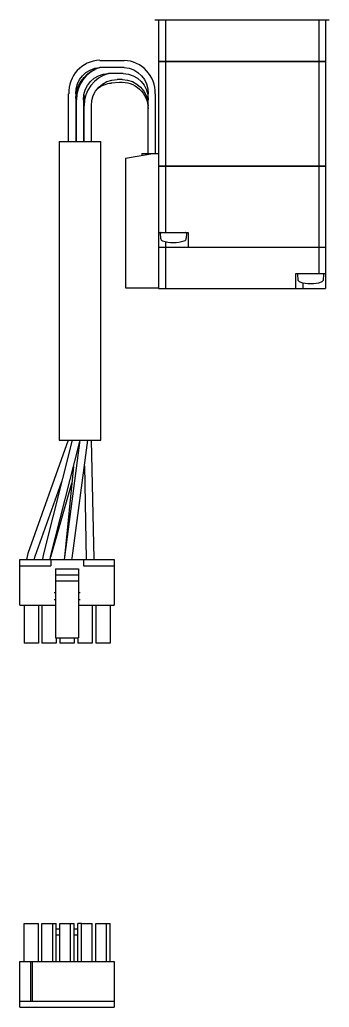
# Model space of a CAD drawing. Extents: x 0 to 1223, y -8 to 941.
# Drawn here: x 510.8 to 562.7, y 577.9 to 743.3 of the extents above; entities that cross this region are included whole.
import ezdxf

# ---------------------------------------------------------------- set-up
doc = ezdxf.new("R2010")
doc.units = 0
doc.header["$LTSCALE"] = 0.5
doc.layers.add('MSM_CONTINUOUS', color=7, linetype='CONTINUOUS')

msp = doc.modelspace()

# ---------------------------------------------------------------- linework, layer by layer
at = {"layer": 'MSM_CONTINUOUS'}
for p, q in [((533.47, 743.29), (562.71, 743.29)), ((534.09, 743.29), (534.09, 736.3)), ((535.25, 743.29), (535.25, 736.3)), ((560.94, 743.29), (560.94, 736.3)), ((562.09, 743.29), (562.09, 736.3)), ((524.24, 736.49), (528.34, 736.49)), ((534.09, 736.3), (562.09, 736.3)), ((534.09, 736.29), (534.09, 698.29)), ((562.09, 736.29), (534.09, 736.29)), ((534.1, 736.29), (534.1, 736.3)), ((535.24, 736.29), (535.24, 736.3)), ((535.25, 736.29), (535.25, 718.8)), ((560.93, 736.29), (560.93, 736.3)), ((560.94, 736.29), (560.94, 718.8)), ((562.08, 736.29), (562.08, 736.3)), ((562.09, 736.29), (562.09, 718.8)), ((528.34, 735.29), (524.24, 735.29)), ((524.25, 735.28), (524.28, 735.29)), ((528.18, 734.29), (525.7, 734.29)), ((527.58, 732.81), (526.19, 732.69)), ((528.03, 733.29), (527.15, 733.29)), ((519.04, 722.89), (519.04, 730.89)), ((520.24, 730.89), (520.24, 722.89)), ((532.34, 720.89), (532.34, 730.89)), ((533.54, 730.89), (533.54, 720.89)), ((520.34, 722.89), (520.34, 729.89)), ((521.69, 730.6), (521.54, 729.39)), ((521.54, 729.89), (521.54, 722.89)), ((521.64, 729.89), (521.7, 730.6)), ((521.64, 722.89), (521.64, 729.89)), ((521.7, 730.63), (521.69, 730.6)), ((521.7, 730.6), (521.7, 730.63)), ((522.84, 728.89), (522.84, 722.89)), ((532.34, 728.41), (532.34, 728.65)), ((517.44, 722.89), (524.44, 722.89)), ((517.44, 722.89), (517.44, 672.89)), ((524.44, 672.89), (524.44, 722.89)), ((533.49, 720.89), (528.59, 720.03)), ((528.59, 720.03), (528.59, 698.39)), ((531.29, 720.89), (531.29, 720.5)), ((531.29, 720.89), (534.09, 720.89)), ((534.09, 718.8), (562.09, 718.8)), ((562.09, 718.79), (534.09, 718.79)), ((534.1, 718.79), (534.1, 718.8)), ((535.24, 718.79), (535.24, 718.8)), ((535.25, 718.79), (535.25, 707.69)), ((560.93, 718.79), (560.93, 718.8)), ((560.94, 718.79), (560.94, 705.19)), ((562.08, 718.79), (562.08, 718.8)), ((562.09, 718.79), (562.09, 705.19)), ((534.09, 707.69), (539.09, 707.69)), ((534.36, 707.47), (534.43, 706.7)), ((535.34, 705.19), (535.34, 706.12)), ((538.76, 706.7), (538.82, 707.47)), ((539.09, 707.69), (539.09, 705.19)), ((534.09, 705.19), (562.09, 705.19)), ((562.09, 705.18), (534.09, 705.18)), ((534.1, 705.19), (534.1, 705.18)), ((535.24, 705.19), (535.24, 705.18)), ((535.25, 705.18), (535.25, 698.29)), ((560.93, 705.19), (560.93, 705.18)), ((560.94, 705.18), (560.94, 700.79)), ((562.08, 705.19), (562.08, 705.18)), ((562.09, 705.18), (562.09, 698.29)), ((557.09, 698.29), (557.09, 700.79)), ((557.09, 700.79), (562.09, 700.79)), ((557.36, 700.58), (557.43, 699.81)), ((561.76, 699.81), (561.82, 700.58)), ((528.59, 698.39), (534.09, 698.39)), ((534.09, 698.29), (562.09, 698.29)), ((558.34, 698.29), (558.34, 699.23)), ((518.95, 672.89), (512.22, 653.92)), ((519.62, 672.89), (514.76, 653.65)), ((516.02, 653.33), (520.91, 672.67)), ((517.44, 672.89), (524.44, 672.89)), ((520.94, 672.89), (518.34, 653.3)), ((519.63, 653.13), (522.25, 672.89)), ((523.29, 653), (522.89, 672.89)), ((519.85, 668.47), (518.33, 653.3)), ((521.68, 668.59), (521.99, 653.04)), ((513.44, 653.49), (517.87, 665.96)), ((516.06, 653.38), (519.57, 665.71)), ((512.22, 653.93), (511.96, 652.89)), ((512.22, 653.92), (511.96, 652.89)), ((513.28, 652.89), (513.45, 653.49)), ((514.76, 653.65), (514.63, 652.89)), ((515.94, 652.89), (516.02, 653.33)), ((515.95, 652.89), (516.06, 653.38)), ((518.33, 653.3), (518.3, 652.89)), ((518.34, 653.3), (518.3, 652.89)), ((510.84, 652.89), (526.69, 652.89)), ((510.84, 645.24), (510.84, 652.89)), ((510.84, 651.87), (516.04, 651.87)), ((516.04, 652.89), (516.04, 651.87)), ((519.6, 652.89), (519.63, 653.13)), ((521.5, 652.89), (521.5, 651.87)), ((521.5, 651.87), (526.69, 651.87)), ((521.99, 653.04), (521.99, 652.89)), ((523.29, 652.89), (523.29, 653.07)), ((523.29, 652.89), (523.29, 653)), ((526.69, 652.89), (526.69, 645.24)), ((516.84, 651.34), (520.7, 651.34)), ((516.84, 651.34), (516.84, 639.78)), ((516.84, 650.34), (520.7, 650.34)), ((520.7, 651.34), (520.7, 639.78)), ((516.84, 649.32), (520.7, 649.32)), ((516.84, 647.34), (516.59, 647.34)), ((520.95, 647.34), (520.7, 647.34)), ((510.84, 645.24), (516.84, 645.24)), ((511.57, 645.24), (511.57, 638.89)), ((513.97, 645.24), (513.97, 638.89)), ((514.57, 645.24), (514.57, 638.89)), ((516.59, 646.19), (516.84, 646.19)), ((520.7, 646.19), (520.95, 646.19)), ((520.7, 645.24), (526.69, 645.24)), ((522.97, 645.24), (522.97, 638.89)), ((523.57, 645.24), (523.57, 638.89)), ((525.97, 645.24), (525.97, 638.89)), ((513.97, 638.89), (511.57, 638.89)), ((516.97, 638.89), (514.57, 638.89)), ((516.84, 639.78), (520.7, 639.78)), ((516.97, 639.78), (516.97, 638.89)), ((517.57, 639.78), (517.57, 638.89)), ((519.97, 638.89), (517.57, 638.89)), ((519.97, 639.78), (519.97, 638.89)), ((520.57, 639.78), (520.57, 638.89)), ((522.97, 638.89), (520.57, 638.89)), ((525.97, 638.89), (523.57, 638.89)), ((511.57, 585.58), (511.57, 591.93)), ((511.57, 591.93), (513.97, 591.93)), ((513.97, 585.58), (513.97, 591.93)), ((514.57, 585.58), (514.57, 591.93)), ((514.57, 591.93), (516.37, 591.93)), ((516.37, 585.58), (516.37, 591.93)), ((516.37, 591.93), (516.97, 591.93)), ((516.97, 585.58), (516.97, 591.93)), ((516.97, 591.04), (517.57, 591.04)), ((517.57, 591.93), (519.37, 591.93)), ((517.57, 585.58), (517.57, 591.93)), ((519.37, 585.58), (519.37, 591.93)), ((519.37, 591.93), (519.97, 591.93)), ((519.97, 585.58), (519.97, 591.93)), ((519.97, 591.04), (520.57, 591.04)), ((520.57, 585.58), (520.57, 591.93)), ((521.17, 591.93), (520.57, 591.93)), ((521.17, 585.58), (521.17, 591.93)), ((521.17, 591.93), (522.97, 591.93)), ((522.97, 585.58), (522.97, 591.93)), ((523.57, 591.93), (525.37, 591.93)), ((523.57, 585.58), (523.57, 591.93)), ((525.37, 585.58), (525.37, 591.93)), ((525.37, 591.93), (525.97, 591.93)), ((525.97, 585.58), (525.97, 591.93)), ((516.97, 590.04), (517.57, 590.04)), ((519.97, 590.04), (520.57, 590.04)), ((510.84, 577.93), (510.84, 585.58)), ((510.84, 585.58), (526.69, 585.58)), ((512.62, 585.58), (512.62, 578.95)), ((512.92, 585.58), (512.92, 578.95)), ((526.69, 585.58), (526.69, 577.93)), ((510.84, 578.95), (526.69, 578.95)), ((510.84, 577.93), (526.69, 577.93))]:
    msp.add_line(p, q, dxfattribs=at)
for centre, radius, start, end in [((524.45, 731.09), 5.41, 92.1273, 182.0933), ((528.13, 731.08), 5.41, 357.9657, 87.8137), ((525.91, 729.97), 5.57, 107.3809, 180.7723), ((527.23, 728.92), 5.59, 105.9654, 180.2921), ((534.56, 707.49), 0.2, 90, 185), ((534.93, 706.75), 0.5, 185, 252.3708), ((536.59, 711.99), 6, 252.3708, 287.6292), ((538.26, 706.75), 0.5, 287.6292, 355), ((538.62, 707.49), 0.2, 355, 90), ((557.56, 700.6), 0.2, 108.1949, 185), ((557.93, 699.86), 0.5, 185, 252.3708), ((561.26, 699.86), 0.5, 287.6292, 355), ((561.62, 700.6), 0.2, 355, 71.8051), ((559.59, 705.1), 6, 252.3708, 287.6292)]:
    msp.add_arc(centre, radius, start, end, dxfattribs=at)
at = {"layer": 'MSM_CONTINUOUS', "extrusion": (0, 0, -1)}
for centre, radius, start, end in [((-524.46, 731.07), 4.22, 357.5064, 87.069), ((-525.69, 730), 5.45, 1.1091, 66.0046), ((-525.83, 730), 4.29, 358.4892, 88.3121), ((-528.06, 730.01), 4.29, 91.642, 181.5567), ((-528.13, 731.08), 4.22, 92.8542, 182.5704), ((-527.2, 728.93), 4.36, 359.4314, 89.3937), ((-526.58, 728.34), 4.37, 52.9581, 84.9542), ((-527.95, 728.44), 4.39, 85.0821, 180.1308), ((-527.99, 728.93), 4.36, 90.5892, 180.5857)]:
    msp.add_arc(centre, radius, start, end, dxfattribs=at)

doc.saveas('drawing.dxf')
